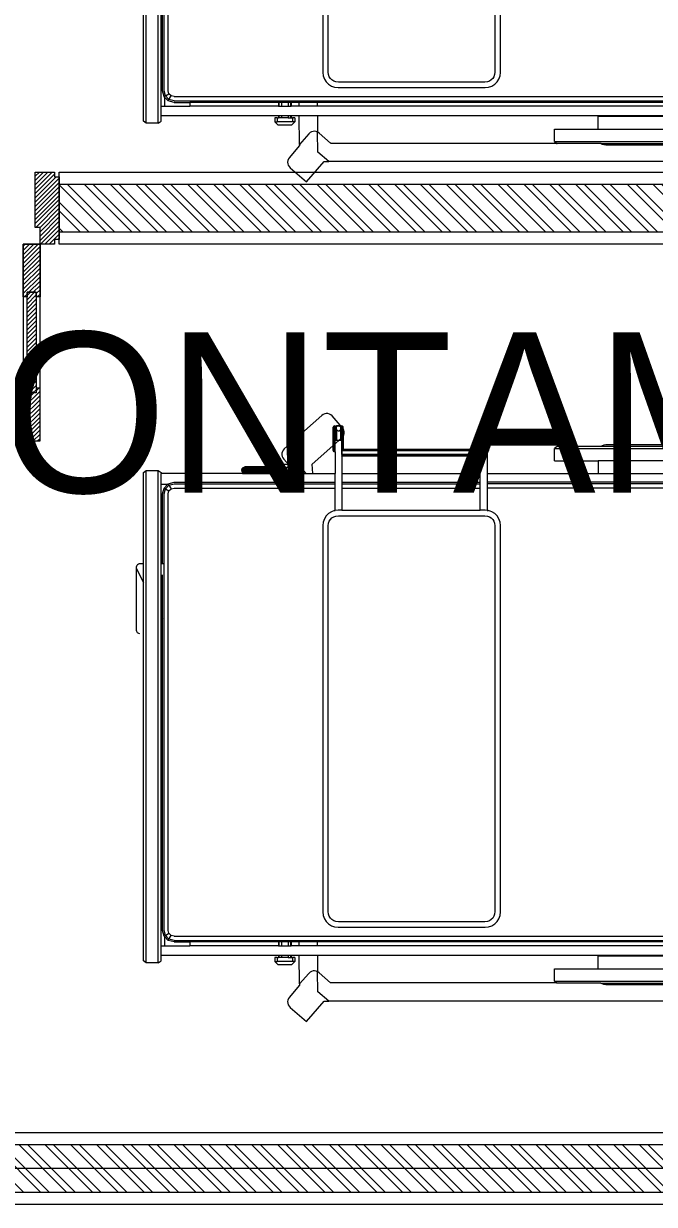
# Model space of a CAD drawing. Header units: millimetres. Extents: x -280308 to 6402717, y -14 to 2073074.
# Drawn here: x -5110 to -3795, y 737299 to 739758 of the extents above; entities that cross this region are included whole.
import ezdxf
from ezdxf.enums import TextEntityAlignment as Align

# ---------------------------------------------------------------- set-up
doc = ezdxf.new("R2010")
doc.units = ezdxf.units.MM
doc.linetypes.add('ACAD_ISO03W100', pattern=[30, 12, -18])
doc.linetypes.add('ACAD_ISO08W100', pattern=[36, 24, -3, 6, -3])
doc.layers.get('0').update_dxf_attribs({"lineweight": 0})
for name, color, linetype, lineweight in [('_Door & Window', 1, 'Continuous', 0), ('A-ALINE-3', 111, 'Continuous', 15), ('A-ALINE-6', 117, 'Continuous', 9), ('A-ANNOTATION', 144, 'Continuous', 0), ('A-Furn', 250, 'Continuous', 0), ('A-FURN-EQPM', 177, 'Continuous', 0)]:
    doc.layers.add(name, color=color, linetype=linetype, lineweight=lineweight)
doc.layers.add('A-FILL-1', color=7, linetype='Continuous', lineweight=0, true_color=0x454545)
doc.layers.add('A-TEXT', color=254, linetype='Continuous')
doc.styles.add('Annotative', font='arial.ttf', dxfattribs={"height": 1.25})
doc.styles.add('CENTURY', font='GOTHIC.TTF')
doc.styles.get("Standard").update_dxf_attribs({"font": 'arial.ttf'})

# ---------------------------------------------------------------- blocks, each defined once
blk = doc.blocks.new('*U539')
at = {"layer": 'A-ANNOTATION', "linetype": 'ACAD_ISO08W100', "ltscale": 0.25}
blk.add_lwpolyline([(0, -7.6411), (0, -228.3482)], dxfattribs=at)
at = {"layer": 'A-TEXT'}
blk.add_attdef('N', text='', height=0.9, dxfattribs=at).set_placement((0, 2.75), align=Align.MIDDLE_CENTER)
blk = doc.blocks.new('A$Cf37525da')
at = {"color": 124, "xscale": -360.0000000000001, "yscale": 360.0000000000001, "zscale": 360.0000000000001, "rotation": 270}
blk.add_blockref('*U539', (4643.8, -19600), dxfattribs=at)
blk = doc.blocks.new('A$C89b419f8')
at = {"color": 0, "linetype": 'ByBlock', "lineweight": -2}
for p, q in [((1663.4, 1368.8), (1684.5, 1392.5)), ((1684.5, 1392.5), (1687.2, 1394.8)), ((1687.2, 1394.8), (1690.2, 1396.5)), ((1690.2, 1396.5), (1693.4, 1397.4)), ((1693.4, 1397.4), (1696.8, 1397.6)), ((1696.8, 1397.6), (1700.1, 1397.1)), ((1700.1, 1397.1), (1703.3, 1395.8)), ((1703.3, 1395.8), (1706.2, 1393.7)), ((1706.2, 1393.7), (1784.4, 1324)), ((1358.6, 1365.8), (1358.3, 1365.6)), ((1358.3, 1365.6), (1358.3, 1324.1)), ((1358.6, 1369), (1359, 1370.2)), ((1358.6, 1368.9), (1358.6, 1369)), ((1358.6, 1368.8), (1358.6, 1368.9)), ((1358.6, 1365.8), (1358.6, 1368.8)), ((1358.7, 1324), (1358.6, 1365.8)), ((1359, 1370.3), (1360, 1371.3)), ((1359, 1370.2), (1359, 1370.3)), ((1359.1, 1319.3), (1359, 1370.2)), ((1360, 1371.3), (1361.4, 1371.7)), ((1360.1, 1318.1), (1360, 1371.3)), ((1361.4, 1323.4), (1361.4, 1371.7)), ((1361.4, 1371.7), (1362.7, 1371.3)), ((1362.7, 1371.3), (1363, 1371.1)), ((1362.8, 1341.6), (1362.7, 1371.3)), ((1364.2, 1372.1), (1363, 1371.2)), ((1363, 1371.2), (1363, 1371.1)), ((1363, 1371.1), (1363, 1371)), ((1363, 1370.2), (1363, 1370.9)), ((1363, 1369.8), (1363, 1368.7)), ((1363, 1368.2), (1363, 1361.6)), ((1363, 1358.1), (1363, 1360.2)), ((1363, 1354), (1363, 1356)), ((1363.2, 1367.8), (1363.5, 1368.8)), ((1363.2, 1366.9), (1363.2, 1367.8)), ((1363.2, 1366.9), (1363.2, 1366.8)), ((1363.3, 1365.8), (1363.2, 1366.8)), ((1363.5, 1364.9), (1363.3, 1365.8)), ((1363.5, 1368.8), (1364, 1369.7)), ((1364, 1364), (1363.5, 1364.9)), ((1364.2, 1369.9), (1364, 1369.7)), ((1364.1, 1363.8), (1364, 1364)), ((1364.2, 1360), (1364.1, 1363.8)), ((1364.7, 1363.2), (1364.1, 1363.8)), ((1364.2, 1372.1), (1372.4, 1372.1)), ((1364.2, 1370), (1364.2, 1372.1)), ((1364.2, 1370), (1364.7, 1370.5)), ((1364.2, 1369.9), (1364.7, 1370.5)), ((1364.2, 1369.9), (1364.2, 1370)), ((1364.2, 1360), (1364.3, 1341.6)), ((1364.7, 1370.5), (1365.4, 1371.1)), ((1365.5, 1362.5), (1364.7, 1363.2)), ((1366.3, 1371.6), (1365.4, 1371.1)), ((1366.3, 1362.1), (1365.5, 1362.5)), ((1367.3, 1371.9), (1366.3, 1371.6)), ((1367.3, 1361.8), (1366.3, 1362.1)), ((1368.3, 1372), (1367.3, 1371.9)), ((1368.3, 1361.7), (1367.3, 1361.8)), ((1369.3, 1371.9), (1368.3, 1372)), ((1369.3, 1361.8), (1368.3, 1361.7)), ((1369.3, 1371.9), (1370.3, 1371.6)), ((1370.3, 1362.1), (1369.3, 1361.8)), ((1370.3, 1371.6), (1371.2, 1371.1)), ((1371.2, 1362.6), (1370.3, 1362.1)), ((1371.2, 1371.1), (1372, 1370.5)), ((1372, 1363.2), (1371.2, 1362.6)), ((1372, 1370.5), (1372.4, 1369.9)), ((1372.6, 1363.9), (1372, 1363.2)), ((1372.4, 1372.1), (1373.7, 1371.2)), ((1372.4, 1372.1), (1372.4, 1371.6)), ((1372.4, 1370), (1372.4, 1371.6)), ((1372.4, 1369.9), (1372.4, 1370)), ((1372.6, 1369.7), (1372.4, 1370)), ((1372.4, 1369.9), (1372.6, 1369.7)), ((1372.6, 1363.9), (1372.4, 1360)), ((1372.4, 1360), (1372.5, 1341.6)), ((1372.6, 1369.7), (1373.1, 1368.8)), ((1373.1, 1364.9), (1372.6, 1364)), ((1372.6, 1364), (1372.6, 1363.9)), ((1373.1, 1368.8), (1373.4, 1367.9)), ((1373.4, 1365.8), (1373.1, 1364.9)), ((1373.5, 1366.8), (1373.4, 1367.9)), ((1373.5, 1366.8), (1373.4, 1365.8)), ((1373.7, 1366.4), (1373.7, 1371.2)), ((1373.7, 1341.6), (1373.7, 1366.4)), ((1373.7, 1366.4), (1373.9, 1366.4)), ((1373.9, 1369), (1374.3, 1370.2)), ((1373.9, 1366.4), (1373.9, 1369)), ((1373.9, 1341.6), (1373.9, 1366.4)), ((1374.3, 1370.4), (1375.3, 1371.4)), ((1374.3, 1370.2), (1374.3, 1370.4)), ((1374.3, 1341.6), (1374.3, 1370.2)), ((1375.3, 1371.4), (1376.6, 1371.7)), ((1375.3, 1341.6), (1375.3, 1371.4)), ((1376.6, 1371.7), (1378, 1371.4)), ((1376.7, 1323.3), (1376.6, 1371.7)), ((1378, 1371.4), (1379, 1370.4)), ((1378.1, 1323.3), (1378, 1371.4)), ((1379, 1370.2), (1379, 1370.4)), ((1379.1, 1323.3), (1379, 1370.2)), ((1379, 1370.2), (1379.4, 1369)), ((1379.4, 1369), (1379.4, 1368.9)), ((1379.4, 1368.9), (1379.4, 1368.8)), ((1379.4, 1365.7), (1379.4, 1368.8)), ((1379.4, 1365.7), (1379.5, 1324.1)), ((1379.4, 1365.7), (1379.5, 1365.7)), ((1379.6, 1324.2), (1379.5, 1365.7)), ((1659.5, 1359.4), (1660, 1362.7)), ((1659.7, 1356), (1659.5, 1359.4)), ((1660.6, 1352.7), (1659.7, 1356)), ((1660, 1362.7), (1661.3, 1365.9)), ((1662.3, 1349.7), (1660.6, 1352.7)), ((1661.3, 1365.9), (1663.4, 1368.8)), ((1661.6, 1365.8), (1661.3, 1365.6)), ((1661.3, 1365.6), (1661.3, 1324.1)), ((1661.6, 1369), (1662, 1370.2)), ((1661.7, 1368.9), (1661.6, 1369)), ((1661.6, 1368.8), (1661.7, 1368.9)), ((1661.6, 1365.8), (1661.6, 1368.8)), ((1661.7, 1324), (1661.6, 1365.8)), ((1662, 1370.3), (1663, 1371.3)), ((1662, 1370.3), (1662, 1370.2)), ((1662.1, 1323.3), (1662, 1370.2)), ((1663, 1371.3), (1664.4, 1371.7)), ((1663.1, 1323.3), (1663, 1371.3)), ((1664.4, 1323.4), (1664.4, 1371.7)), ((1664.4, 1371.7), (1665.7, 1371.3)), ((1665.8, 1341.6), (1665.7, 1371.3)), ((1665.7, 1371.3), (1666, 1371.1)), ((1667.2, 1372.1), (1666, 1371.2)), ((1666, 1371.2), (1666, 1371.1)), ((1666, 1371.1), (1666, 1370.9)), ((1666, 1370.2), (1666, 1370.9)), ((1666, 1369.8), (1666, 1368.7)), ((1666, 1368.2), (1666, 1361.6)), ((1666, 1358.1), (1666, 1360.2)), ((1666, 1354), (1666, 1356)), ((1666.2, 1366.9), (1666.3, 1367.8)), ((1666.2, 1366.9), (1666.2, 1366.8)), ((1666.3, 1365.8), (1666.2, 1366.8)), ((1666.3, 1367.8), (1666.6, 1368.8)), ((1666.6, 1364.9), (1666.3, 1365.8)), ((1666.6, 1368.8), (1667, 1369.7)), ((1667, 1364), (1666.6, 1364.9)), ((1667.2, 1369.9), (1667, 1369.7)), ((1667.2, 1363.8), (1667, 1364)), ((1667.2, 1370), (1667.2, 1372.1)), ((1667.2, 1372.1), (1675.4, 1372.1)), ((1667.2, 1369.9), (1667.7, 1370.5)), ((1667.2, 1370), (1667.7, 1370.5)), ((1667.2, 1369.9), (1667.2, 1370)), ((1667.7, 1363.2), (1667.2, 1363.8)), ((1667.2, 1360), (1667.2, 1363.8)), ((1667.2, 1360), (1667.3, 1341.6)), ((1667.7, 1370.5), (1668.5, 1371.1)), ((1668.5, 1362.5), (1667.7, 1363.2)), ((1669.3, 1371.6), (1668.5, 1371.1)), ((1669.4, 1362.1), (1668.5, 1362.5)), ((1670.3, 1371.9), (1669.3, 1371.6)), ((1670.3, 1361.8), (1669.4, 1362.1)), ((1671.3, 1372), (1670.3, 1371.9)), ((1671.3, 1361.7), (1670.3, 1361.8)), ((1672.3, 1371.9), (1671.3, 1372)), ((1672.3, 1361.8), (1671.3, 1361.7)), ((1672.3, 1371.9), (1673.3, 1371.6)), ((1673.3, 1362.1), (1672.3, 1361.8)), ((1673.3, 1371.6), (1674.2, 1371.1)), ((1674.2, 1362.6), (1673.3, 1362.1)), ((1674.2, 1371.1), (1675, 1370.5)), ((1675, 1363.2), (1674.2, 1362.6)), ((1675, 1370.5), (1675.5, 1369.9)), ((1675.6, 1363.9), (1675, 1363.2)), ((1675.4, 1372.1), (1676.7, 1371.2)), ((1675.4, 1372.1), (1675.4, 1371.6)), ((1675.5, 1370), (1675.4, 1371.6)), ((1675.5, 1369.9), (1675.5, 1370)), ((1675.6, 1369.7), (1675.5, 1370)), ((1675.5, 1369.9), (1675.6, 1369.7)), ((1675.6, 1363.9), (1675.5, 1360)), ((1675.5, 1360), (1675.5, 1341.6)), ((1675.6, 1369.7), (1676.1, 1368.8)), ((1676.1, 1364.9), (1675.6, 1364)), ((1675.6, 1364), (1675.6, 1363.9)), ((1676.1, 1368.8), (1676.4, 1367.9)), ((1676.4, 1365.8), (1676.1, 1364.9)), ((1676.5, 1366.8), (1676.4, 1367.9)), ((1676.5, 1366.8), (1676.4, 1365.8)), ((1676.7, 1366.4), (1676.7, 1371.2)), ((1676.7, 1341.6), (1676.7, 1366.4)), ((1676.7, 1366.4), (1676.9, 1366.4)), ((1676.9, 1369), (1677.3, 1370.2)), ((1676.9, 1368.9), (1676.9, 1369)), ((1676.9, 1368.9), (1676.9, 1368.8)), ((1676.9, 1366.4), (1676.9, 1368.8)), ((1677, 1341.6), (1676.9, 1366.4)), ((1677.3, 1370.4), (1678.3, 1371.4)), ((1677.3, 1370.2), (1677.3, 1370.4)), ((1677.3, 1341.6), (1677.3, 1370.2)), ((1678.3, 1371.4), (1679.7, 1371.7)), ((1678.3, 1341.6), (1678.3, 1371.4)), ((1679.7, 1317.8), (1679.7, 1371.7)), ((1679.7, 1371.7), (1681, 1371.4)), ((1681.1, 1318.1), (1681, 1371.4)), ((1681, 1371.4), (1682, 1370.4)), ((1682, 1370.4), (1682, 1370.2)), ((1682.1, 1319.3), (1682, 1370.2)), ((1682, 1370.2), (1682.4, 1369)), ((1682.4, 1365.7), (1682.4, 1369)), ((1682.5, 1324.1), (1682.4, 1365.7)), ((1682.4, 1365.7), (1682.5, 1365.7)), ((1682.6, 1324.2), (1682.5, 1365.7)), ((603.3, 1328.6), (1124.3, 1328.6)), ((613.1, 1332.1), (1114.4, 1332.1)), ((1114.4, 1332.1), (1118.1, 1331.7)), ((1118.1, 1331.7), (1121.5, 1330.5)), ((1121.5, 1330.5), (1124.3, 1328.6)), ((1124.3, 1328.6), (1215.8, 1328.6)), ((1215.8, 1328.6), (1221.1, 1324.5)), ((1361.7, 1323.4), (1361.7, 1341.6)), ((1361.7, 1341.6), (1362.8, 1341.6)), ((1362.8, 1341.6), (1363.1, 1341.6)), ((1363, 1349.6), (1363, 1351.1)), ((1363.1, 1341.6), (1364.3, 1341.6)), ((1364.3, 1341.6), (1372.5, 1341.6)), ((1372.5, 1341.6), (1373.7, 1341.6)), ((1373.7, 1341.6), (1373.9, 1341.6)), ((1373.9, 1341.6), (1374.3, 1341.6)), ((1374.3, 1341.6), (1375.3, 1341.6)), ((1375.3, 1341.6), (1375.8, 1341.6)), ((1375.8, 1323.3), (1375.8, 1341.6)), ((1664.6, 1347.1), (1662.3, 1349.7)), ((1664.5, 1323.4), (1664.5, 1341.6)), ((1664.5, 1341.6), (1665.8, 1341.6)), ((1726.1, 1292.3), (1664.6, 1347.1)), ((1665.8, 1341.6), (1666.1, 1341.6)), ((1666, 1349.6), (1666, 1351.1)), ((1666.1, 1341.6), (1667.3, 1341.6)), ((1667.3, 1341.6), (1675.5, 1341.6)), ((1675.5, 1341.6), (1676.7, 1341.6)), ((1676.7, 1341.6), (1677, 1341.6)), ((1677, 1341.6), (1677.3, 1341.6)), ((1677.3, 1341.6), (1678.3, 1341.6)), ((1678.3, 1341.6), (1678.6, 1341.6)), ((1678.6, 1318.1), (1678.6, 1341.6)), ((1221.1, 1324.5), (472.7, 1324.5)), ((1221.1, 1299), (1221.1, 1324.5)), ((1358.3, 1324.1), (1358.7, 1324)), ((1358.7, 1324), (1358.7, 1320.5)), ((1358.7, 1320.5), (1359.1, 1319.3)), ((1359.1, 1319.3), (1359.1, 1319.1)), ((1359.1, 1319.1), (1360.1, 1318.1)), ((1360.1, 1318.1), (1361.4, 1317.8)), ((1361.4, 1323.4), (1361.7, 1323.4)), ((1361.4, 1323.2), (1361.4, 1323.4)), ((1361.7, 1323.2), (1361.4, 1323.2)), ((1361.4, 1323.2), (1361.4, 1317.8)), ((1361.4, 1317.8), (1361.7, 1317.8)), ((1361.7, 1323.4), (1361.7, 1323.2)), ((1361.7, 1323.2), (1361.7, 1317.8)), ((1361.7, 1317.8), (1361.7, 1272.9)), ((1375.8, 1322.9), (1375.8, 1323.3)), ((1376.7, 1323.3), (1375.8, 1323.3)), ((1375.8, 1319.8), (1375.8, 1322.9)), ((1375.8, 1322.9), (1664.3, 1322.9)), ((1375.8, 1312.6), (1375.8, 1319.8)), ((1375.8, 1319.8), (1664.3, 1319.8)), ((1375.8, 1312.6), (1375.8, 1309.4)), ((1375.8, 1312.6), (1664.3, 1312.6)), ((1375.8, 1309), (1375.8, 1309.4)), ((1375.8, 1309.4), (1664.3, 1309.4)), ((1375.8, 1272.9), (1375.8, 1309)), ((1375.8, 1309), (1664.3, 1309)), ((1378.1, 1323.3), (1376.7, 1323.3)), ((1379.1, 1323.3), (1378.1, 1323.3)), ((1379.5, 1323.3), (1379.1, 1323.3)), ((1379.5, 1324.1), (1379.6, 1324.2)), ((1379.5, 1323.3), (1379.5, 1324.1)), ((1661.7, 1323.3), (1379.5, 1323.3)), ((1661.3, 1324.1), (1661.7, 1324)), ((1661.7, 1323.3), (1661.7, 1324)), ((1662.1, 1323.3), (1661.7, 1323.3)), ((1663.1, 1323.3), (1662.1, 1323.3)), ((1664.3, 1323.3), (1663.1, 1323.3)), ((1664.3, 1322.9), (1664.3, 1323.3)), ((1664.3, 1322.9), (1664.3, 1319.8)), ((1664.3, 1317.8), (1664.3, 1319.8)), ((1664.3, 1312.6), (1664.3, 1317.8)), ((1664.3, 1317.8), (1664.4, 1317.8)), ((1664.3, 1312.6), (1664.3, 1309.4)), ((1664.3, 1309), (1664.3, 1309.4)), ((1664.4, 1323.2), (1664.4, 1323.4)), ((1664.4, 1323.4), (1664.5, 1323.4)), ((1664.4, 1317.8), (1664.4, 1323.2)), ((1664.5, 1323.2), (1664.4, 1323.2)), ((1664.4, 1317.8), (1664.5, 1317.8)), ((1664.5, 1323.4), (1664.5, 1323.2)), ((1664.5, 1323.2), (1664.5, 1317.8)), ((1664.5, 1317.8), (1664.5, 1272.9)), ((1678.6, 1318.1), (1678.6, 1272.9)), ((1678.6, 1318.1), (1679.7, 1317.8)), ((1679.7, 1317.8), (1681.1, 1318.1)), ((1681.1, 1318.1), (1682.1, 1319.1)), ((1682.1, 1319.3), (1682.5, 1320.5)), ((1682.1, 1319.3), (1682.1, 1319.1)), ((1682.5, 1324.1), (1682.6, 1324.2)), ((1682.5, 1320.5), (1682.5, 1324.1)), ((1784.4, 1324), (1786.7, 1321.4)), ((1787.7, 1305.3), (1785.6, 1302.4)), ((1786.7, 1321.4), (1788.4, 1318.4)), ((1788.9, 1308.4), (1787.7, 1305.3)), ((1788.4, 1318.4), (1789.3, 1315.1)), ((1789.5, 1311.8), (1788.9, 1308.4)), ((1789.3, 1315.1), (1789.5, 1311.8)), ((597.2, 1299), (1130.4, 1299)), ((1221.1, 1299), (1130.4, 1299)), ((1130.4, 1299), (1130.4, 1272.9)), ((1725.2, 1272.9), (1726.1, 1292.3)), ((1739, 1272.9), (1755.3, 1291.6)), ((1755.3, 1291.6), (1757.9, 1293.9)), ((1757.9, 1293.9), (1760.9, 1295.6)), ((1760.9, 1295.6), (1763.5, 1296.4)), ((1763.4, 1286.7), (1762.2, 1285.5)), ((1762.2, 1285.5), (1767.1, 1285.5)), ((1762.2, 1285.5), (1762.2, 1277.5)), ((1763.5, 1296.4), (1763.4, 1286.7)), ((1769, 1292.3), (1763.4, 1286.7)), ((1763.5, 1296.4), (1764.1, 1296.6)), ((1763.5, 1296.4), (1764, 1278.2)), ((1764.1, 1296.6), (1767.5, 1296.8)), ((1785.6, 1302.4), (1764.5, 1278.6)), ((1767.1, 1285.5), (1779.5, 1285.5)), ((1767.1, 1277.5), (1767.1, 1285.5)), ((1767.5, 1296.8), (1770.8, 1296.3)), ((1777.8, 1292.3), (1769, 1292.3)), ((1770.8, 1296.3), (1774, 1295)), ((1774, 1295), (1776.9, 1293)), ((1776.9, 1293), (1777.8, 1292.3)), ((1797.3, 1292.3), (1777.8, 1292.3)), ((1779.5, 1277.5), (1779.5, 1285.5)), ((1786.8, 1285.5), (1779.5, 1285.5)), ((1786.8, 1285.5), (1799.3, 1285.5)), ((1786.8, 1277.5), (1786.8, 1285.5)), ((1803, 1286.7), (1797.3, 1292.3)), ((1799.3, 1277.5), (1799.3, 1285.5)), ((1802.9, 1285.5), (1799.3, 1285.5)), ((1804.1, 1285.5), (1802.9, 1285.5)), ((1858, 1286.7), (1803, 1286.7)), ((1803.3, 1286.4), (1803, 1286.7)), ((1803.3, 1286.4), (1858.2, 1286.4)), ((1804.1, 1285.5), (1803.3, 1286.4)), ((1804.2, 1285.5), (1804.1, 1285.5)), ((1804.2, 1283.2), (1804.2, 1285.5)), ((1804.2, 1285.5), (1809.7, 1285.5)), ((1872.1, 1283.2), (1804.2, 1283.2)), ((1804.2, 1280), (1804.2, 1283.2)), ((1873, 1280), (1804.2, 1280)), ((1804.2, 1277.5), (1804.2, 1280)), ((1869.8, 1285.5), (1809.7, 1285.5)), ((1858.2, 1286.4), (1858, 1286.7)), ((1858.2, 1286.4), (1866.6, 1286.4)), ((1869.8, 1285.5), (1866.6, 1286.4)), ((1872.1, 1283.2), (1869.8, 1285.5)), ((1873, 1280), (1872.1, 1283.2)), ((1872.1, 1276.7), (1873, 1280)), ((2047, 1279.1), (2041.3, 1274.6)), ((2072, 1279.1), (2047, 1279.1)), ((2047, 253.4), (2047, 1279.1)), ((2077.7, 1274.6), (2072, 1279.1)), ((2072, 253.4), (2072, 1279.1)), ((88.7, 1254.5), (1361.7, 1254.5)), ((1130.4, 1272.9), (597.2, 1272.9)), ((1361.7, 1272.9), (1130.4, 1272.9)), ((1361.7, 1272.9), (1361.7, 1254.5)), ((1361.7, 1254.5), (1361.7, 1251.2)), ((1664.5, 1272.9), (1375.8, 1272.9)), ((1375.8, 1254.5), (1375.8, 1272.9)), ((1375.8, 1251.2), (1375.8, 1254.5)), ((1664.5, 1254.5), (1375.8, 1254.5)), ((1664.5, 1272.9), (1664.5, 1254.5)), ((1664.5, 1254.5), (1664.5, 1251.2)), ((1678.6, 1254.5), (1678.6, 1272.9)), ((1725.2, 1272.9), (1678.6, 1272.9)), ((1678.6, 1251.2), (1678.6, 1254.5)), ((2014.2, 1254.5), (1678.6, 1254.5)), ((1739, 1272.9), (1725.2, 1272.9)), ((1763.3, 1272.9), (1739, 1272.9)), ((1763.3, 1277.5), (1762.2, 1277.5)), ((1763.3, 1277.5), (1763.3, 1272.9)), ((1767.1, 1277.5), (1763.3, 1277.5)), ((1769.7, 1272.9), (1763.3, 1272.9)), ((1764, 1278.2), (1764.5, 1278.6)), ((1767.1, 1277.5), (1769.7, 1277.5)), ((1769.7, 1277.5), (1772.8, 1277.5)), ((1769.7, 1277.5), (1769.7, 1272.9)), ((1772.8, 1272.9), (1769.7, 1272.9)), ((1779.5, 1277.5), (1772.8, 1277.5)), ((1772.8, 1272.9), (1772.8, 1277.5)), ((1780.8, 1272.9), (1772.8, 1272.9)), ((1780.8, 1277.5), (1779.5, 1277.5)), ((1785.5, 1277.5), (1780.8, 1277.5)), ((1780.8, 1272.9), (1780.8, 1277.5)), ((1785.5, 1272.9), (1780.8, 1272.9)), ((1786.8, 1277.5), (1785.5, 1277.5)), ((1785.5, 1272.9), (1785.5, 1277.5)), ((1793.5, 1272.9), (1785.5, 1272.9)), ((1793.5, 1277.5), (1786.8, 1277.5)), ((1793.5, 1277.5), (1796.7, 1277.5)), ((1793.5, 1272.9), (1793.5, 1277.5)), ((1796.7, 1272.9), (1793.5, 1272.9)), ((1796.7, 1276.7), (1796.7, 1277.5)), ((1796.7, 1277.5), (1799.3, 1277.5)), ((1796.7, 1276.7), (1872.1, 1276.7)), ((1796.7, 1275.8), (1796.7, 1276.7)), ((1796.7, 1275.8), (1798.2, 1274.4)), ((1796.7, 1272.9), (1796.7, 1275.8)), ((1800, 1272.9), (1796.7, 1272.9)), ((1798.2, 1274.4), (1869.8, 1274.4)), ((1798.2, 1274.4), (1799.2, 1273.5)), ((1799.2, 1273.5), (1859.8, 1273.5)), ((1799.2, 1273.5), (1799.8, 1273)), ((1799.3, 1277.5), (1804.2, 1277.5)), ((1859.8, 1273), (1799.8, 1273)), ((1799.8, 1273), (1800, 1272.9)), ((1800, 1272.9), (1871.2, 1272.9)), ((1859.8, 1273), (1859.8, 1273.5)), ((1866.6, 1273.5), (1859.8, 1273.5)), ((1871.1, 1273), (1859.8, 1273)), ((1866.6, 1273.5), (1869.8, 1274.4)), ((1869.8, 1274.4), (1872.1, 1276.7)), ((1871.2, 1272.9), (1871.1, 1273)), ((1871.2, 1272.9), (2041.3, 1272.9)), ((2026.3, 1251.2), (2014.2, 1254.5)), ((2041.3, 1274.6), (2041.3, 1272.9)), ((2041.3, 1249.5), (2041.3, 1272.9)), ((2077.7, 1084.4), (2077.7, 1274.6)), ((88.7, 1251.2), (1361.7, 1251.2)), ((88.7, 1242.4), (1361.7, 1242.4)), ((1361.7, 1251.2), (1361.7, 1242.4)), ((1361.7, 1242.4), (1361.7, 1195.7)), ((1375.8, 1242.4), (1375.8, 1251.2)), ((1664.5, 1251.2), (1375.8, 1251.2)), ((1375.8, 1196.1), (1375.8, 1242.4)), ((1664.5, 1242.4), (1375.8, 1242.4)), ((1664.5, 1251.2), (1664.5, 1242.4)), ((1664.5, 1242.4), (1664.5, 1196.1)), ((1678.6, 1242.4), (1678.6, 1251.2)), ((2014.2, 1251.2), (1678.6, 1251.2)), ((1678.6, 1195.4), (1678.6, 1242.4)), ((2014.2, 1242.4), (1678.6, 1242.4)), ((2024.7, 1248.4), (2014.2, 1251.2)), ((2020.3, 1240.8), (2014.2, 1242.4)), ((2024.7, 1248.4), (2020.3, 1240.8)), ((2024.7, 1236.4), (2020.3, 1240.8)), ((2026.3, 1251.2), (2024.7, 1248.4)), ((2032.3, 1240.8), (2024.7, 1248.4)), ((2032.3, 1240.8), (2024.7, 1236.4)), ((2026.3, 1230.3), (2024.7, 1236.4)), ((2028, 1249.5), (2026.3, 1251.2)), ((2026.3, 321.1), (2026.3, 1230.3)), ((2028, 1249.5), (2041.3, 1249.5)), ((2035.1, 1242.4), (2028, 1249.5)), ((2035.1, 1242.4), (2032.3, 1240.8)), ((2035.1, 1230.3), (2032.3, 1240.8)), ((2038.4, 1230.3), (2035.1, 1242.4)), ((2035.1, 321.1), (2035.1, 1230.3)), ((2038.4, 1084.4), (2038.4, 1230.3)), ((2041.3, 1084.4), (2041.3, 1249.5)), ((1337.1, 1178.3), (1340.9, 1184.2)), ((1340.9, 1184.2), (1345.8, 1189.1)), ((1345.8, 1189.1), (1351.7, 1192.9)), ((1351.7, 1192.9), (1358.4, 1195.3)), ((1356.8, 1182.5), (1353, 1180.1)), ((1361.1, 1184), (1356.8, 1182.5)), ((1361.7, 1195.7), (1358.4, 1195.3)), ((1366.4, 1184.6), (1361.1, 1184)), ((1361.7, 1195.7), (1365.7, 1196.1)), ((1365.7, 1196.1), (1375.8, 1196.1)), ((1671.6, 1184.6), (1366.4, 1184.6)), ((1664.5, 1196.1), (1375.8, 1196.1)), ((1664.5, 1196.1), (1672.3, 1196.1)), ((1676.9, 1184), (1671.6, 1184.6)), ((1672.3, 1196.1), (1678.6, 1195.4)), ((1681.2, 1182.5), (1676.9, 1184)), ((1679.6, 1195.3), (1678.6, 1195.4)), ((1679.6, 1195.3), (1686.3, 1192.9)), ((1685, 1180.1), (1681.2, 1182.5)), ((1686.3, 1192.9), (1692.2, 1189.1)), ((1692.2, 1189.1), (1697.1, 1184.2)), ((1697.1, 1184.2), (1700.9, 1178.3)), ((1333.9, 1164.3), (1334.7, 1171.6)), ((1333.9, 359.4), (1333.9, 1164.3)), ((1334.7, 1171.6), (1337.1, 1178.3)), ((1346, 1168.9), (1345.4, 1163.6)), ((1345.4, 1163.6), (1345.4, 360.1)), ((1347.5, 1173.2), (1346, 1168.9)), ((1349.9, 1176.9), (1347.5, 1173.2)), ((1353, 1180.1), (1349.9, 1176.9)), ((1688.1, 1176.9), (1685, 1180.1)), ((1690.5, 1173.2), (1688.1, 1176.9)), ((1692, 1168.9), (1690.5, 1173.2)), ((1692.6, 1163.6), (1692, 1168.9)), ((1692.6, 360.1), (1692.6, 1163.6)), ((1700.9, 1178.3), (1703.3, 1171.6)), ((1703.3, 1171.6), (1704.1, 1164.3)), ((1704.1, 1164.3), (1704.1, 359.4)), ((2036.5, 1084.4), (2038.4, 1084.4)), ((2038.4, 1084.4), (2041.3, 1084.4)), ((2041.3, 976.2), (2041.3, 1084.4)), ((2077.7, 1084.4), (2084.6, 1084.4)), ((2077.7, 1045.6), (2077.7, 1084.4)), ((2084.6, 1084.4), (2086.6, 1084.2)), ((2086.6, 1084.2), (2088.5, 1083.5)), ((2088.5, 1083.5), (2090.1, 1082.5)), ((2090.1, 1082.5), (2091.5, 1081.1)), ((2038.4, 970.7), (2038.4, 1061.9)), ((2093.4, 1075.6), (2077.7, 1045.6)), ((2091.5, 1081.1), (2092.5, 1079.5)), ((2092.5, 1079.5), (2093.2, 1077.6)), ((2093.2, 1077.6), (2093.4, 1075.6)), ((2093.4, 1075.6), (2093.4, 947.9)), ((2077.7, 257.9), (2077.7, 1045.6)), ((2041.3, 976.2), (2038.4, 970.7)), ((2038.4, 321.1), (2038.4, 970.7)), ((2041.3, 289.2), (2041.3, 976.2)), ((2088, 939.8), (2086.4, 939.3)), ((2089.5, 940.6), (2088, 939.8)), ((2090.8, 941.7), (2089.5, 940.6)), ((2091.9, 943), (2090.8, 941.7)), ((2092.7, 944.5), (2091.9, 943)), ((2093.2, 946.1), (2092.7, 944.5)), ((2093.4, 947.9), (2093.2, 946.1)), ((1334.7, 352.1), (1333.9, 359.4)), ((1337.1, 345.4), (1334.7, 352.1)), ((1340.9, 339.5), (1337.1, 345.4)), ((1345.4, 360.1), (1346, 354.8)), ((1346, 354.8), (1347.5, 350.5)), ((1347.5, 350.5), (1349.9, 346.8)), ((1349.9, 346.8), (1353, 343.6)), ((1685, 343.6), (1688.1, 346.8)), ((1688.1, 346.8), (1690.5, 350.5)), ((1690.5, 350.5), (1692, 354.8)), ((1692, 354.8), (1692.6, 360.1)), ((1700.9, 345.4), (1697.1, 339.5)), ((1703.3, 352.1), (1700.9, 345.4)), ((1704.1, 359.4), (1703.3, 352.1)), ((1345.8, 334.6), (1340.9, 339.5)), ((1351.7, 330.8), (1345.8, 334.6)), ((1358.4, 328.4), (1351.7, 330.8)), ((1353, 343.6), (1356.8, 341.2)), ((1356.8, 341.2), (1361.1, 339.7)), ((1365.7, 327.6), (1358.4, 328.4)), ((1361.1, 339.7), (1366.4, 339.1)), ((1672.3, 327.6), (1365.7, 327.6)), ((1366.4, 339.1), (1671.6, 339.1)), ((1671.6, 339.1), (1676.9, 339.7)), ((1679.6, 328.4), (1672.3, 327.6)), ((1676.9, 339.7), (1681.2, 341.2)), ((1686.3, 330.8), (1679.6, 328.4)), ((1681.2, 341.2), (1685, 343.6)), ((1692.2, 334.6), (1686.3, 330.8)), ((1697.1, 339.5), (1692.2, 334.6)), ((2024.7, 315.1), (2026.3, 321.1)), ((2032.3, 310.7), (2035.1, 321.1)), ((2035.1, 309.1), (2038.4, 321.1)), ((2014.2, 309.1), (88.7, 309.1)), ((2014.2, 300.2), (88.7, 300.2)), ((439.6, 297), (1715.4, 297)), ((1715.3, 289.2), (1715.4, 297)), ((1715.4, 297), (1753.5, 297)), ((1753.4, 289.2), (1753.5, 297)), ((1753.5, 297), (1769.7, 297)), ((1769.7, 297), (1770.5, 297)), ((1769.7, 297), (1769.7, 289.2)), ((1770.5, 297), (1776.4, 297)), ((1770.5, 289.2), (1770.5, 297)), ((1776.4, 297), (1789.9, 297)), ((1776.4, 297), (1776.4, 289.2)), ((1789.9, 297), (1795.8, 297)), ((1789.9, 297), (1789.9, 289.2)), ((1795.8, 297), (1796.7, 297)), ((1795.8, 297), (1795.8, 289.2)), ((1796.7, 297), (1981.2, 297)), ((1796.7, 297), (1796.7, 289.2)), ((1981.2, 297), (1981.2, 289.2)), ((2014.2, 297), (1981.2, 297)), ((2014.2, 309.1), (2020.3, 310.7)), ((2014.2, 300.2), (2024.7, 303)), ((2014.2, 297), (2026.3, 300.2)), ((2020.3, 310.7), (2024.7, 315.1)), ((2024.7, 303), (2020.3, 310.7)), ((2032.3, 310.7), (2024.7, 315.1)), ((2024.7, 303), (2032.3, 310.7)), ((2026.3, 300.2), (2024.7, 303)), ((2026.3, 300.2), (2033.5, 307.4)), ((2035.1, 309.1), (2032.3, 310.7)), ((2033.5, 307.4), (2035.1, 309.1)), ((2033.5, 289.2), (2033.5, 307.4)), ((439.6, 289.2), (1715.3, 289.2)), ((1715.3, 289.2), (1753.4, 289.2)), ((1753.4, 289.2), (1769.7, 289.2)), ((1770.5, 289.2), (1769.7, 289.2)), ((1776.4, 289.2), (1770.5, 289.2)), ((1789.9, 289.2), (1776.4, 289.2)), ((1795.8, 289.2), (1789.9, 289.2)), ((1796.7, 289.2), (1795.8, 289.2)), ((1796.7, 289.2), (1981.2, 289.2)), ((2033.5, 289.2), (1981.2, 289.2)), ((2041.3, 289.2), (2033.5, 289.2)), ((2041.3, 268.7), (2041.3, 289.2)), ((439.6, 268.7), (1715.1, 268.7)), ((1130.4, 268), (597.2, 268)), ((1130.4, 240.9), (1130.4, 268)), ((1715.1, 268.7), (1714.8, 235.1)), ((1715.1, 268.7), (1753.2, 268.7)), ((1752.7, 209.5), (1753.2, 268.7)), ((1753.2, 268.7), (1769.7, 268.7)), ((1762.2, 264.5), (1767.1, 264.5)), ((1762.2, 264.5), (1762.2, 256.3)), ((1762.2, 256.3), (1767.1, 256.3)), ((1762.2, 256.3), (1769, 249.5)), ((1769.7, 264.5), (1767.1, 264.5)), ((1767.1, 264.5), (1767.1, 256.3)), ((1767.1, 256.3), (1799.3, 256.3)), ((1769, 249.5), (1797.3, 249.5)), ((1769.7, 268.7), (1770.5, 268.7)), ((1769.7, 268.7), (1769.7, 264.5)), ((1769.7, 264.5), (1770.5, 264.5)), ((1770.5, 268.7), (1776.4, 268.7)), ((1770.5, 264.5), (1770.5, 268.7)), ((1776.4, 264.5), (1770.5, 264.5)), ((1776.4, 268.7), (1789.9, 268.7)), ((1776.4, 268.7), (1776.4, 264.5)), ((1776.4, 264.5), (1789.9, 264.5)), ((1789.9, 268.7), (1795.8, 268.7)), ((1789.9, 268.7), (1789.9, 264.5)), ((1789.9, 264.5), (1795.8, 264.5)), ((1795.8, 268.7), (1796.7, 268.7)), ((1795.8, 268.7), (1795.8, 264.5)), ((1795.8, 264.5), (1796.7, 264.5)), ((1796.7, 268.7), (1981.2, 268.7)), ((1796.7, 268.7), (1796.7, 264.5)), ((1799.3, 264.5), (1796.7, 264.5)), ((1804.2, 256.3), (1797.3, 249.5)), ((1799.3, 264.5), (1804.2, 264.5)), ((1799.3, 264.5), (1799.3, 256.3)), ((1804.2, 256.3), (1799.3, 256.3)), ((1804.2, 264.5), (1804.2, 256.3)), ((1981.2, 268.7), (2033.5, 268.7)), ((2033.5, 268.7), (2041.3, 268.7)), ((2041.3, 257.9), (2041.3, 268.7)), ((2047, 253.4), (2041.3, 257.9)), ((2047, 253.4), (2072, 253.4)), ((2072, 253.4), (2077.7, 257.9)), ((1130.4, 240.9), (597.2, 240.9)), ((1221.1, 240.9), (1130.4, 240.9)), ((1221.1, 215.5), (1221.1, 240.9)), ((1687.8, 212.1), (1711.7, 233)), ((1711.7, 233), (1714.6, 235)), ((1714.4, 193.4), (1714.8, 235.1)), ((1714.6, 235), (1714.8, 235.1)), ((1714.8, 235.1), (1717.8, 236.3)), ((1717.8, 236.3), (1721.2, 236.8)), ((1721.2, 236.8), (1724.5, 236.6)), ((1724.5, 236.6), (1727.7, 235.6)), ((1727.7, 235.6), (1730.7, 233.9)), ((1730.7, 233.9), (1733.4, 231.6)), ((1733.4, 231.6), (1752.7, 209.5)), ((1221.1, 215.5), (472.7, 215.5)), ((1124.3, 211.3), (603.3, 211.3)), ((613.1, 207.9), (1114.4, 207.9)), ((1114.4, 207.9), (1118.1, 208.3)), ((1118.1, 208.3), (1121.5, 209.5)), ((1121.5, 209.5), (1124.3, 211.3)), ((1124.3, 211.3), (1215.8, 211.3)), ((1216.2, 211.6), (1215.8, 211.3)), ((1221.1, 215.5), (1216.2, 211.6)), ((1216.2, 211.6), (1687.4, 211.6)), ((1687.4, 211.7), (1687.5, 211.8)), ((1687.4, 211.6), (1687.4, 211.7)), ((1687.5, 211.8), (1687.6, 211.9)), ((1687.5, 211.8), (1687.5, 211.8)), ((1687.6, 211.9), (1687.7, 212)), ((1687.7, 212), (1687.8, 212.1)), ((1687.7, 212), (1687.7, 212)), ((1752.7, 209.5), (1752.6, 206.7)), ((1752.6, 206.7), (1752.7, 206.7)), ((1752.7, 206.7), (1752.8, 206.6)), ((1752.8, 206.6), (1752.9, 206.5)), ((1752.8, 206.6), (1752.8, 206.6)), ((1752.9, 206.5), (1753, 206.4)), ((1753, 206.4), (1753.1, 206.3)), ((1753, 206.4), (1753, 206.4)), ((1753.1, 206.3), (1773.8, 182.2)), ((550, 173.5), (1691.4, 173.6)), ((1691.4, 173.6), (1714.4, 193.4)), ((1701.1, 173.6), (1691.4, 173.6)), ((1738, 131.3), (1701.1, 173.6)), ((1773.8, 182.2), (1775.8, 179.2)), ((1775.8, 179.2), (1777, 176)), ((1777, 176), (1777.5, 172.7)), ((1777.5, 172.7), (1777.2, 169.3)), ((1772.1, 160.5), (1738, 131.3)), ((1774.5, 163.1), (1772.1, 160.5)), ((1776.2, 166.1), (1774.5, 163.1)), ((1777.2, 169.3), (1776.2, 166.1))]:
    blk.add_line(p, q, dxfattribs=at)
blk = doc.blocks.new('A$Ce288bb9c')
at = {"layer": 'A-Furn', "color": 0, "linetype": 'ByBlock', "lineweight": -2, "ltscale": 0.25, "xscale": -1}
for p in [(628.5, -17601.7), (628.5, -19350.4)]:
    blk.add_blockref('A$C89b419f8', p, dxfattribs=at)
blk = doc.blocks.new('A$C6ab96ad6')
at = {"layer": 'A-Furn'}
h = blk.add_hatch(dxfattribs=at)
h.set_pattern_fill('ANSI31', color=256, scale=2, angle=540, style=0)
h.set_pattern_definition([(225, (-3598.3206, 30706.9954), (4.490128, -4.490128), [])])
h.paths.add_polyline_path([(10, 960), (10, 850), (2, 850), (2, 860), (-17, 860), (-17, 850), (-25, 850), (-25, 960)])
h = blk.add_hatch(dxfattribs=at)
h.set_pattern_fill('ANSI31', color=256, scale=2, angle=540, style=0)
h.set_pattern_definition([(225, (-3598.3206, 30816.9954), (4.490128, -4.490128), [])])
h.paths.add_polyline_path([(2, 860), (-17, 860), (-17, 250), (2, 250)])
h = blk.add_hatch(dxfattribs=at)
h.set_pattern_fill('ANSI31', color=256, scale=2, angle=540, style=0)
h.set_pattern_definition([(225, (-3198.3206, 30306.9954), (4.490128, -4.490128), [])])
h.paths.add_polyline_path([(-1210, 560), (-1210, 450), (-1202, 450), (-1202, 460), (-1183, 460), (-1183, 450), (-1175, 450), (-1175, 560)])
h = blk.add_hatch(dxfattribs=at)
h.set_pattern_fill('ANSI31', color=256, scale=2, angle=540, style=0)
h.set_pattern_definition([(225, (-3198.3206, 30816.9954), (4.490128, -4.490128), [])])
h.paths.add_polyline_path([(-1202, 460), (-1183, 460), (-1183, 250), (-1202, 250)])
h = blk.add_hatch(dxfattribs=at)
h.set_pattern_fill('ANSI31', color=256, scale=2, angle=540, style=0)
h.set_pattern_definition([(225, (-2593.7735, 30816.9954), (4.490128, -4.490128), [])])
h.paths.add_polyline_path([(-1210, 150), (-1210, 260), (-1202, 260), (-1202, 250), (-1183, 250), (-1183, 260), (-1175, 260), (-1175, 150)])
h = blk.add_hatch(dxfattribs=at)
h.set_pattern_fill('ANSI31', color=256, scale=2, angle=540, style=0)
h.set_pattern_definition([(225, (-2993.7735, 30816.9954), (4.490128, -4.490128), [])])
h.paths.add_polyline_path([(10, 150), (10, 260), (2, 260), (2, 250), (-17, 250), (-17, 260), (-25, 260), (-25, 150)])
h = blk.add_hatch(dxfattribs=at)
h.set_pattern_fill('ANSI31', color=256, scale=2, angle=540, style=0)
h.set_pattern_definition([(225, (-3898.3206, 30765.815), (4.490128, -4.490128), [])])
h.paths.add_polyline_path([(-1240, 0), (-1240, 10), (-1250, 10), (-1250, 140), (-1240, 140), (-1240, 150), (-1210, 150), (-1210, 115), (-1200, 115), (-1200, 0)])
h = blk.add_hatch(dxfattribs=at)
h.set_pattern_fill('ANSI31', color=256, scale=2, angle=540, style=0)
h.set_pattern_definition([(225, (-3598.3206, 30765.815), (4.490128, -4.490128), [])])
h.paths.add_polyline_path([(40, 0), (40, 10), (50, 10), (50, 140), (40, 140), (40, 150), (10, 150), (10, 115), (0, 115), (0, 0)])
at = {"layer": '_Door & Window'}
for points in [[(10, 960), (10, 850), (2, 850), (2, 860), (-17, 860), (-17, 850), (-25, 850), (-25, 960), (10, 960)], [(-1210, 560), (-1210, 450), (-1202, 450), (-1202, 460), (-1183, 460), (-1183, 450), (-1175, 450), (-1175, 560), (-1210, 560)], [(-1210, 150), (-1210, 260), (-1202, 260), (-1202, 250), (-1183, 250), (-1183, 260), (-1175, 260), (-1175, 150), (-1210, 150)], [(10, 150), (10, 260), (2, 260), (2, 250), (-17, 250), (-17, 260), (-25, 260), (-25, 150), (10, 150)], [(-1240, 0), (-1240, 10), (-1250, 10), (-1250, 140), (-1240, 140), (-1240, 150), (-1210, 150), (-1210, 115), (-1200, 115), (-1200, 0), (-1240, 0)], [(40, 0), (40, 10), (50, 10), (50, 140), (40, 140), (40, 150), (10, 150), (10, 115), (0, 115), (0, 0), (40, 0)]]:
    blk.add_lwpolyline(points, dxfattribs=at)
for points in [[(10, 150), (-25, 150), (-25, 960), (10, 960)], [(-1210, 150), (-1175, 150), (-1175, 560), (-1210, 560)]]:
    blk.add_lwpolyline(points, close=True, dxfattribs=at)
at = {"layer": '_Door & Window', "linetype": 'ACAD_ISO03W100', "ltscale": 0.02}
for centre, radius, start, end in [((22.2, 139.1), 822.2, 93.2889, 179.2425), ((-1218.1, 144.1), 418.1, 0.8095, 84.0847)]:
    blk.add_arc(centre, radius, start, end, dxfattribs=at)
at = {"layer": 'A-Furn'}
for points in [[(2, 860), (-17, 860), (-17, 250), (2, 250)], [(-1202, 460), (-1183, 460), (-1183, 250), (-1202, 250)]]:
    blk.add_lwpolyline(points, close=True, dxfattribs=at)
at = {"layer": 'Defpoints', "ltscale": 0.25, "insert": (-98.9, 182.1), "char_height": 30, "attachment_point": 1, "style": 'CENTURY'}
blk.add_mtext_dynamic_manual_height_columns('120', width=78.467, gutter_width=750, heights=[0], dxfattribs=at)
blk = doc.blocks.new('A$C7136d0a8')
at = {"layer": 'A-FILL-1', "ltscale": 0.25}
h = blk.add_hatch(dxfattribs=at)
h.set_pattern_fill('ANSI32', color=256, scale=4, angle=990)
h.set_pattern_definition([(315, (56666.443, 71570.56), (26.940768, 26.940768), []), (315, (56666.443, 71552.6), (26.940768, 26.940768), [])])
h.paths.add_polyline_path([(23817.2, -33107.6), (21417.2, -33107.6), (21417.2, -33007.6), (23817.2, -33007.6)])
h = blk.add_hatch(dxfattribs=at)
h.set_pattern_fill('ANSI32', color=256, scale=4, angle=990)
h.set_pattern_definition([(315, (-210078.71, -96974.267), (26.9407684, 26.9407684), []), (315, (-210078.71, -96992.227), (26.9407684, 26.9407684), [])])
h.paths.add_polyline_path([(19317.2, -35007.6), (19317.2, -35107.6), (27817.2, -35107.6), (27817.2, -35007.6)])
at = {"layer": 'A-ALINE-3', "linetype": 'Continuous'}
blk.add_lwpolyline([(23817.2, -33107.6), (21417.2, -33107.6), (21417.2, -33007.6), (23817.2, -33007.6)], close=True, dxfattribs=at)
blk.add_lwpolyline([(27817.2, -35107.6), (19317.2, -35107.6), (19317.2, -35007.6), (27817.2, -35007.6)], dxfattribs=at)
at = {"layer": 'A-ALINE-6'}
blk.add_lwpolyline([(23817.2, -33132.6), (21417.2, -33132.6), (21417.2, -32982.6), (23817.2, -32982.6)], close=True, dxfattribs=at)
blk.add_lwpolyline([(27817.2, -35132.6), (19317.2, -35132.6), (19317.2, -34982.6), (27817.2, -34982.6)], dxfattribs=at)
at = {"ltscale": 0.25, "rotation": 180}
blk.add_blockref('A$C6ab96ad6', (20167.2, -32982.6), dxfattribs=at)

msp = doc.modelspace()

# ---------------------------------------------------------------- block references
at = {"ltscale": 0.25}
msp.add_blockref('A$Cf37525da', (46364.4, 756973.7), dxfattribs=at)
at = {"layer": 'A-FURN-EQPM', "ltscale": 0.25}
msp.add_blockref('A$Ce288bb9c', (-3410.6, 756898.7), dxfattribs=at)

# ---------------------------------------------------------------- texts
at = {"layer": 'A-TEXT', "ltscale": 0.25, "insert": (-6077.2, 739115.3), "char_height": 267.3, "attachment_point": 1, "style": 'Annotative'}
msp.add_mtext_dynamic_manual_height_columns('{\\fCentury Gothic|b0|i0|c0|p34;\\H1.25x;DEKONTAMINASI}', width=5332.382, gutter_width=1670.6, heights=[0], dxfattribs=at)

# ---------------------------------------------------------------- next in the draw order: block references
at = {"ltscale": 0.25}
msp.add_blockref('A$C7136d0a8', (-26452.8, 772431.3), dxfattribs=at)

doc.saveas('drawing.dxf')
